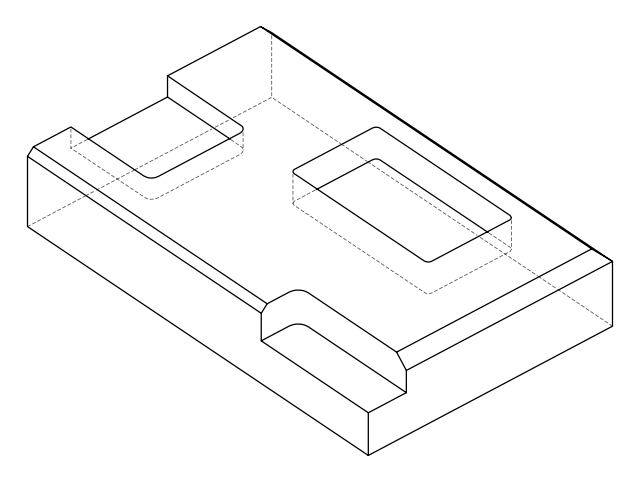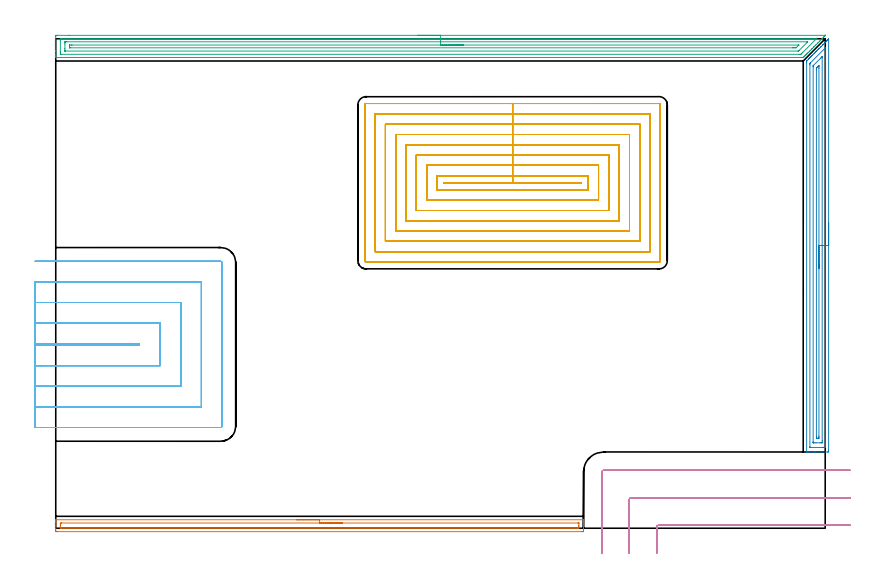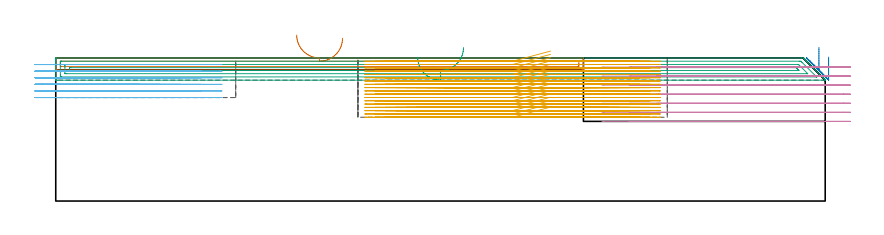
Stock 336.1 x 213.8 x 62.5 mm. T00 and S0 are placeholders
(PLAN: 6 operations, 3 tool changes, 124.7 min)
(1 AREA_MILL | FG_CHAMFER_SURFACE | UGT0205_001 | 3.87 min | 3167 mm3)
(2 AREA_MILL_1 | FG_CHAMFER_SURFACE_1 | UGT0205_001 | 5.82 min | 8582 mm3)
(3 AREA_MILL_2 | FG_CHAMFER_SURFACE_2 | UGT0205_001 | 10.81 min | 15515 mm3)
(4 MILL_CORNER_NOTCH_RECTANGULAR | CORNER_NOTCH_RECTANGULAR | UGT0201_008 | Follow Part, ap 4, ae 75% | 5.62 min | 96642 mm3)
(5 MILL_RECTANGULAR_POCKET | POCKET_RECTANGULAR_STRAIGHT | NXT0201_008 | Follow Part, ap 1.5, ae 75% | 84.83 min | 262876 mm3)
(6 MILL_SLOT | SLOT_PARTIAL_RECTANGULAR | NXT0201_011 | Follow Part, ap 3, ae 75% | 13.72 min | 114751 mm3)
(TOOL UGT0205_001 | Chamfer Mill 20 x 3 x 45 deg. | D20 FL50 Z2)
(TOOL UGT0201_008 | End Mill 16 mm | D16 FL32 Z4)
(TOOL NXT0201_008 | ENDMILL 6mm [2P460-0600-NA 1630] | D6 FL26 Z6)
(TOOL NXT0201_011 | ENDMILL 12mm [2P460-1200-NA 1630] | D12 FL38 Z6)
(OP 1 AREA_MILL)
G17 G21 G94 G90
T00 M6
G54
G17 G0 G90 X105.25 Y3.7 S1061 M3
G43 Z72.5 H0
G94 G1 X105.288 Z71.628 F250.
X105.402 Z70.763
X105.591 Z69.912
X105.853 Z69.08
X106.187 Z68.274
X106.59 Z67.5
X107.058 Z66.764
X107.59 Z66.072
X108.179 Z65.429
X108.822 Z64.839
X109.514 Z64.308
X110.25 Z63.84
X111.024 Z63.437
X111.83 Z63.103
X112.662 Z62.841
X113.514 Z62.652
X114.378 Z62.538
X115.25 Z62.5
X230.344
X230.49 Y3.698 Z62.488
X230.498 Y3.561 Z62.353
X230.5 Y3.417 Z62.216
Y3.031 Z61.83
Y2.417 Z61.212
Y0.354 Z59.151
Y-0.217 Z58.578
Y-0.81 Z57.986
X230.497 Y-1.095 Z57.7
X230.49 Y-1.491 Z57.305
X230.305 Y-1.496 Z57.301
X229.898 Y-1.5 Z57.3
X0.602
X0.195 Y-1.496 Z57.301
X0.01 Y-1.491 Z57.305
X0. Y-1.095 Z57.7
Y-0.81 Z57.986
Y-0.217 Z58.578
Y1.232 Z60.029
Y2.417 Z61.212
Y3.031 Z61.83
Y3.417 Z62.216
X0.002 Y3.56 Z62.353
X0.01 Y3.698 Z62.488
X0.156 Y3.7 Z62.5
X115.25
Y2.286 Z61.086
X228.114 Y2.285 Z61.085
X228.248
X228.463 Y2.28 Z61.08
X228.484 Y2.279 Z61.079
X228.49 Y2.268 Z61.068
X228.496 Y2.24 Z61.04
X228.498 Y2.212 Z61.012
X228.5 Y1.159 Z59.959
X228.498 Y0.661 Z59.461
X228.495 Y0.286 Z59.086
X228.483 Y-0.079 Z58.721
X228.114 Y-0.084 Z58.716
X227.979 Y-0.085 Z58.715
X2.386
X2.252
X2.037 Y-0.08 Z58.72
X2.016 Y-0.079 Z58.721
X2.01 Y-0.068 Z58.732
X2.004 Y-0.04 Z58.76
X2.002 Y-0.013 Z58.787
X2. Y1.041 Z59.841
X2.002 Y1.539 Z60.339
X2.005 Y1.914 Z60.714
X2.017 Y2.279 Z61.079
X2.386 Y2.284 Z61.084
X2.521 Y2.285 Z61.085
X115.25 Y2.286 Z61.086
X116.122 Z61.124
X116.986 Z61.238
X117.838 Z61.426
X118.67 Z61.689
X119.476 Z62.023
X120.25 Z62.425
X120.986 Z62.894
X121.678 Z63.425
X122.321 Z64.015
X122.91 Z64.658
X123.442 Z65.35
X123.91 Z66.086
X124.313 Z66.86
X124.647 Z67.665
X124.909 Z68.498
X125.098 Z69.349
X125.212 Z70.214
X125.25 Z71.086
G0 Z72.5
M5
M2
(OP 2 AREA_MILL_1)
G17 G21 G94 G90
T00 M6
G54
G17 G0 G90 X337.6 Y133.5 S1061 M3
G43 Z72.5 H0
Z62.9
G94 G1 Y133.462 Z62.028 F250.
Y133.348 Z61.164
Y133.159 Z60.312
Y132.897 Z59.48
Y132.563 Z58.674
Y132.16 Z57.9
Y131.692 Z57.164
Y131.16 Z56.472
Y130.571 Z55.829
Y129.928 Z55.24
Y129.236 Z54.708
Y128.5 Z54.24
Y127.726 Z53.837
Y126.92 Z53.503
Y126.088 Z53.241
Y125.236 Z53.052
Y124.372 Z52.938
Y123.5 Z52.9
X337.599 Y33.894 Z52.901
X337.596 Y33.483 Z52.902
X337.592 Y33.31 Z52.905
X337.192 Y33.3 Z53.305
X331.922 Z58.573
X331.334 Z59.163
X331.043 Z59.453
X329.287 Z61.208
X328.704 Z61.795
X328.27 Z62.228
X328.133 Y33.302 Z62.359
X328.002 Y33.31 Z62.489
X328. Y33.448 Z62.5
Y203.299
X328.006 Y204.102 Z62.492
X328.091 Y204.19 Z62.407
X328.847 Y204.949 Z61.649
X328.981 Y205.082 Z61.517
X329.151 Y205.252 Z61.347
X329.287 Y205.389 Z61.209
X329.427 Y205.528 Z61.071
X329.583 Y205.684 Z60.914
X329.726 Y205.828 Z60.77
X329.872 Y205.974 Z60.625
X330.016 Y206.117 Z60.482
X330.165 Y206.267 Z60.33
X330.318 Y206.419 Z60.18
X330.449 Y206.55 Z60.049
X330.604 Y206.707 Z59.891
X331.102 Y207.202 Z59.398
X331.359 Y207.46 Z59.14
X331.482 Y207.584 Z59.014
X331.831 Y207.931 Z58.669
X332.021 Y208.121 Z58.479
X332.25 Y208.351 Z58.248
X332.361 Y208.463 Z58.135
X332.8 Y208.9 Z57.699
X333.239 Y209.341 Z57.257
X333.439 Y209.54 Z57.059
X333.512 Y209.613 Z56.987
X334.118 Y210.219 Z56.379
X334.353 Y210.453 Z56.147
X334.996 Y211.098 Z55.5
X335.194 Y211.294 Z55.306
X335.223 Y211.323 Z55.277
X335.874 Y211.976 Z54.622
X336.035 Y212.135 Z54.465
X336.115 Y212.215 Z54.385
X336.753 Y212.854 Z53.745
X336.876 Y212.976 Z53.624
X337.006 Y213.106 Z53.493
X337.192 Y213.293 Z53.306
X337.302 Y213.404 Z53.195
X337.536 Y213.637 Z52.963
X337.595 Y213.683 Z52.904
X337.597 Y213.677 Z52.903
X337.6 Y213.48 Z52.9
Y123.5
X336.186 Z54.314
Y36.568
X336.184 Y35.808 Z54.316
X336.182 Y35.677 Z54.318
X336.171 Y35.31 Z54.329
X335.804 Y35.302 Z54.696
X335.435 Y35.301 Z55.065
X334.928 Y35.3 Z55.572
X329.488 Y35.301 Z61.012
X329.462 Y35.302 Z61.038
X329.435 Y35.306 Z61.065
X329.421 Y35.312 Z61.079
X329.419 Y35.331 Z61.081
X329.415 Y35.546 Z61.085
Y202.407
X329.417 Y202.788 Z61.083
X329.421 Y202.978 Z61.079
X329.426 Y203.064 Z61.074
X329.47 Y203.112 Z61.03
X329.649 Y203.299 Z60.851
X335.978 Y209.628 Z54.522
X336.105 Y209.752 Z54.395
X336.172 Y209.813 Z54.328
X336.179 Y209.818 Z54.321
X336.181 Y209.778 Z54.319
X336.185 Y209.67 Z54.315
X336.186 Y204.01 Z54.314
Y123.5
X334.772 Z55.728
X334.771 Y38.134 Z55.729
X334.767 Y37.46 Z55.733
X334.765 Y37.352 Z55.735
X334.761 Y37.309 Z55.739
X334.71 Y37.304 Z55.79
X334.557 Y37.302 Z55.943
X333.836 Y37.3 Z56.664
X332.079 Z58.421
X331.201 Z59.299
X331.043 Y37.303 Z59.457
X330.886 Y37.307 Z59.614
X330.845 Y37.31 Z59.655
X330.835 Y37.332 Z59.665
X330.832 Y37.388 Z59.668
X330.83 Y37.46 Z59.67
X330.829 Y37.678 Z59.671
Y201.515
X330.83 Y201.732 Z59.67
X330.833 Y201.951 Z59.667
X330.835 Y202.01 Z59.665
X330.852 Y202.041 Z59.648
X330.902 Y202.095 Z59.598
X331.043 Y202.243 Z59.457
X334.222 Y205.422 Z56.278
X334.557 Y205.752 Z55.943
X334.67 Y205.859 Z55.83
X334.765 Y205.943 Z55.735
X334.77 Y205.842 Z55.73
X334.771 Y205.822 Z55.729
X334.772 Y123.5 Z55.728
X333.357 Z57.143
Y40.135
X333.356 Y39.571 Z57.144
X333.353 Y39.381 Z57.147
X333.351 Y39.32 Z57.149
X333.313 Y39.31 Z57.187
X333.211 Y39.306 Z57.289
X332.8 Y39.3 Z57.7
X332.744 Z57.756
X332.385 Y39.303 Z58.115
X332.296 Y39.306 Z58.204
X332.256 Y39.31 Z58.244
X332.25 Y39.335 Z58.25
X332.247 Y39.418 Z58.253
X332.243 Y39.808 Z58.257
Y200.298
X332.244 Y200.624 Z58.256
X332.248 Y200.906 Z58.252
X332.25 Y200.973 Z58.25
X332.278 Y201.018 Z58.222
X332.344 Y201.087 Z58.156
X332.764 Y201.515 Z57.736
X332.8 Y201.551 Z57.7
X333.226 Y201.975 Z57.274
X333.28 Y202.025 Z57.22
X333.35 Y202.087 Z57.15
X333.353 Y201.994 Z57.147
X333.356 Y201.842 Z57.144
X333.357 Y201.515 Z57.143
Y200.95
Y123.5
Y122.628 Z57.181
Y121.764 Z57.295
Y120.912 Z57.483
Y120.08 Z57.746
Y119.274 Z58.08
Y118.5 Z58.482
Y117.764 Z58.951
Y117.072 Z59.482
Y116.429 Z60.072
Y115.84 Z60.715
Y115.308 Z61.407
Y114.84 Z62.143
Y114.437 Z62.916
Y114.103 Z63.722
Y113.841 Z64.554
Y113.652 Z65.406
Y113.538 Z66.271
Y113.5 Z67.143
G0 Z72.5
M5
M2
(OP 3 AREA_MILL_2)
G17 G21 G94 G90
T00 M6
G54
G17 G0 G90 X158.097 Y215.3 S1061 M3
G43 Z72.5 H0
Z62.8
G94 G1 X158.135 Z61.929 F250.
X158.249 Z61.064
X158.437 Z60.212
X158.7 Z59.38
X159.034 Z58.574
X159.436 Z57.8
X159.905 Z57.064
X160.436 Z56.372
X161.026 Z55.729
X161.669 Z55.14
X162.361 Z54.609
X163.097 Z54.14
X163.871 Z53.737
X164.677 Z53.403
X165.509 Z53.141
X166.36 Z52.952
X167.225 Z52.838
X168.097 Z52.8
X336.052 Y215.299
X336.173 Y215.298
X336.19 Y215.296
X336.191 Y215.295
X336.173 Y215.276 Z52.821
X336.131 Y215.234 Z52.864
X335.755 Y214.855 Z53.242
X335.577 Y214.677 Z53.422
X335.415 Y214.515 Z53.585
X335.316 Y214.414 Z53.683
X335.279 Y214.379 Z53.72
X334.875 Y213.974 Z54.124
X334.684 Y213.784 Z54.316
X334.569 Y213.668 Z54.431
X334.435 Y213.533 Z54.564
X334.386 Y213.485 Z54.613
X333.722 Y212.822 Z55.278
X333.554 Y212.652 Z55.444
X332.876 Y211.976 Z56.124
X332.673 Y211.771 Z56.325
X332.03 Y211.13 Z56.97
X331.792 Y210.89 Z57.206
X331.184 Y210.284 Z57.816
X331.111 Y210.21 Z57.889
X330.911 Y210.009 Z58.087
X330.338 Y209.438 Z58.662
X330.218 Y209.317 Z58.782
X330.03 Y209.128 Z58.968
X329.492 Y208.591 Z59.508
X329.149 Y208.248 Z59.849
X328.645 Y207.745 Z60.355
X328.431 Y207.53 Z60.568
X328.269 Y207.367 Z60.728
X328.109 Y207.207 Z60.89
X327.985 Y207.083 Z61.014
X327.829 Y206.926 Z61.169
X327.674 Y206.773 Z61.325
X327.538 Y206.637 Z61.461
X327.388 Y206.486 Z61.61
X327.24 Y206.338 Z61.759
X327.091 Y206.19 Z61.908
X326.947 Y206.045 Z62.051
X326.798 Y205.896 Z62.201
X326.645 Y205.744 Z62.354
X326.505 Y205.604 Z62.49
X326.473 Y205.602 Z62.492
X325.752 Y205.6 Z62.5
X0.167
X0.006 Y205.601 Z62.49
X0.005 Y205.602 Z62.489
X0. Y205.937 Z62.163
Y206.256 Z61.843
Y206.926 Z61.169
Y208.142 Z59.955
Y208.688 Z59.406
Y214.855 Z53.242
X0.003 Y215.131 Z52.967
X0.01 Y215.292 Z52.806
X0.173 Y215.299 Z52.799
X0.616 Y215.3 Z52.8
X5.85
X168.097
Y213.885 Z54.215
X332.094
X332.274 Y213.883 Z54.217
X332.317 Y213.88 Z54.22
X332.32 Y213.879 Z54.221
Y213.875 Z54.225
X332.304 Y213.856 Z54.244
X332.215 Y213.765 Z54.335
X332.102 Y213.651 Z54.449
X326.006 Y207.556 Z60.544
X325.752 Y207.303 Z60.797
X325.558 Y207.117 Z60.983
X325.456 Y207.021 Z61.079
X324.769 Y207.014 Z61.086
X2.403 Y207.015 Z61.085
X2.312 Y207.016 Z61.084
X2.037 Y207.021 Z61.079
X2.01 Y207.111 Z60.989
X2.004 Y207.32 Z60.78
X2.001 Y207.807 Z60.293
X2. Y208.204 Z59.896
X2.001 Y213.093 Z55.007
X2.003 Y213.487 Z54.613
X2.011 Y213.879 Z54.221
X2.403 Y213.884 Z54.216
X2.493 Y213.885 Z54.215
X168.097
Y212.471 Z55.629
X328.169 Y212.47 Z55.63
X328.265 Y212.469 Z55.631
X328.431 Y212.464 Z55.636
X328.453 Y212.462 Z55.638
X328.443 Y212.448 Z55.652
X328.431 Y212.432 Z55.668
X324.688 Y208.688 Z59.412
X324.444 Y208.453 Z59.647
X324.425 Y208.437 Z59.663
X324.385 Y208.433 Z59.667
X324.316 Y208.43 Z59.67
X324.228 Y208.429 Z59.671
X4.189
X4.102 Y208.43 Z59.67
X4.032 Y208.433 Z59.667
X4.017 Y208.435 Z59.665
X4.01 Y208.45 Z59.65
X4.006 Y208.502 Z59.598
X4.002 Y208.688 Z59.412
X4. Y208.874 Z59.226
Y209.569 Z58.531
Y211.518 Z56.582
X4.002 Y212.212 Z55.888
X4.004 Y212.395 Z55.705
X4.009 Y212.455 Z55.645
X4.059 Y212.465 Z55.635
X4.189 Y212.466 Z55.634
X4.82 Y212.471 Z55.629
X168.097
Y211.057 Z57.043
X324.465 Y211.056 Z57.044
X324.521 Y211.055 Z57.045
X324.571 Y211.052 Z57.048
X324.589 Y211.049 Z57.051
X324.58 Y211.038 Z57.062
X324.493 Y210.944 Z57.156
X324.427 Y210.876 Z57.224
X324.002 Y210.45 Z57.65
X323.965 Y210.414 Z57.686
X323.534 Y209.994 Z58.106
X323.375 Y209.85 Z58.25
X323.072 Y209.846 Z58.254
X322.793 Y209.844 Z58.256
X322.179 Y209.843 Z58.257
X321.901
X6.591
X6.131 Y209.845 Z58.255
X6.027 Y209.848 Z58.252
X6.011 Y209.849 Z58.251
X6.008 Y209.867 Z58.233
X6.004 Y209.917 Z58.183
X6.001 Y210.019 Z58.081
X6. Y210.426 Z57.674
Y210.45 Z57.65
X6.003 Y210.878 Z57.222
X6.006 Y210.985 Z57.115
X6.01 Y211.037 Z57.063
X6.019 Y211.051 Z57.049
X6.049 Y211.052 Z57.048
X6.255 Y211.055 Z57.045
X6.869 Y211.057 Z57.043
X7.146
X168.097
X168.968 Z57.081
X169.833 Z57.195
X170.685 Z57.384
X171.517 Z57.646
X172.323 Z57.98
X173.097 Z58.383
X173.832 Z58.851
X174.525 Z59.383
X175.168 Z59.972
X175.757 Z60.615
X176.288 Z61.307
X176.757 Z62.043
X177.16 Z62.817
X177.494 Z63.623
X177.756 Z64.455
X177.945 Z65.306
X178.059 Z66.171
X178.097 Z67.043
G0 Z72.5
M5
M2
(OP 4 MILL_CORNER_NOTCH_RECTANGULAR)
G17 G21 G94 G90
T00 M6
G54
G17 G0 G90 X347.1 Y1.3 S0 M3
G43 Z72.5 H0
Z58.543
G94 G1 X344.1 F250.
X263.296 F500.
G3 X262.5 Y0.504 R0.8
G1 Y-8.
Y-11. F250.
G0 Z72.5
X347.1 Y13.3
Z58.543
G1 X344.1
X251.296 F500.
G3 X250.5 Y12.504 R0.8
G1 Y-8.
Y-11. F250.
G0 Z72.5
X347.1 Y25.3
Z58.543
G1 X344.1
X239.4 F500.
G3 X238.5 Y24.4 R0.9
G1 Y-8.
Y-11. F250.
G0 Z72.5
X347.1 Y1.3
Z54.586
G1 X344.1
X263.296 F500.
G3 X262.5 Y0.504 R0.8
G1 Y-8.
Y-11. F250.
G0 Z72.5
X347.1 Y13.3
Z54.586
G1 X344.1
X251.296 F500.
G3 X250.5 Y12.504 R0.8
G1 Y-8.
Y-11. F250.
G0 Z72.5
X347.1 Y25.3
Z54.586
G1 X344.1
X239.4 F500.
G3 X238.5 Y24.4 R0.9
G1 Y-8.
Y-11. F250.
G0 Z72.5
X347.1 Y1.3
Z50.629
G1 X344.1
X263.296 F500.
G3 X262.5 Y0.504 R0.8
G1 Y-8.
Y-11. F250.
G0 Z72.5
X347.1 Y13.3
Z50.629
G1 X344.1
X251.296 F500.
G3 X250.5 Y12.504 R0.8
G1 Y-8.
Y-11. F250.
G0 Z72.5
X347.1 Y25.3
Z50.629
G1 X344.1
X239.4 F500.
G3 X238.5 Y24.4 R0.9
G1 Y-8.
Y-11. F250.
G0 Z72.5
X347.1 Y1.3
Z46.671
G1 X344.1
X263.296 F500.
G3 X262.5 Y0.504 R0.8
G1 Y-8.
Y-11. F250.
G0 Z72.5
X347.1 Y13.3
Z46.671
G1 X344.1
X251.296 F500.
G3 X250.5 Y12.504 R0.8
G1 Y-8.
Y-11. F250.
G0 Z72.5
X347.1 Y25.3
Z46.671
G1 X344.1
X239.4 F500.
G3 X238.5 Y24.4 R0.9
G1 Y-8.
Y-11. F250.
G0 Z72.5
X347.1 Y1.3
Z42.714
G1 X344.1
X263.296 F500.
G3 X262.5 Y0.504 R0.8
G1 Y-8.
Y-11. F250.
G0 Z72.5
X347.1 Y13.3
Z42.714
G1 X344.1
X251.296 F500.
G3 X250.5 Y12.504 R0.8
G1 Y-8.
Y-11. F250.
G0 Z72.5
X347.1 Y25.3
Z42.714
G1 X344.1
X239.4 F500.
G3 X238.5 Y24.4 R0.9
G1 Y-8.
Y-11. F250.
G0 Z72.5
X347.1 Y1.3
Z38.757
G1 X344.1
X263.296 F500.
G3 X262.5 Y0.504 R0.8
G1 Y-8.
Y-11. F250.
G0 Z72.5
X347.1 Y13.3
Z38.757
G1 X344.1
X251.296 F500.
G3 X250.5 Y12.504 R0.8
G1 Y-8.
Y-11. F250.
G0 Z72.5
X347.1 Y25.3
Z38.757
G1 X344.1
X239.4 F500.
G3 X238.5 Y24.4 R0.9
G1 Y-8.
Y-11. F250.
G0 Z72.5
X347.1 Y1.3
Z34.8
G1 X344.1
X263.296 F500.
G3 X262.5 Y0.504 R0.8
G1 Y-8.
Y-11. F250.
G0 Z72.5
X347.1 Y13.3
Z34.8
G1 X344.1
X251.296 F500.
G3 X250.5 Y12.504 R0.8
G1 Y-8.
Y-11. F250.
G0 Z72.5
X347.1 Y25.3
Z34.8
G1 X344.1
X239.4 F500.
G3 X238.5 Y24.4 R0.9
G1 Y-8.
Y-11. F250.
G0 Z72.5
M5
M2
(OP 5 MILL_RECTANGULAR_POCKET)
G17 G21 G94 G90
T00 M6
G54
G17 G0 G90 X216.116 Y151. S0 M3
G43 Z72.5 H1
Z65.5
G94 G1 X199.55 Z61.061 F250.
X169.5 F500.
Y150.8
X229.6
Y151.
X199.55
Y154.
X166.5
Y147.8
X232.6
Y154.
X199.55
Y158.5
X162.
Y143.3
X237.1
Y158.5
X199.55
Y163.
X157.5
Y138.8
X241.6
Y163.
X199.55
Y167.5
X153.
Y134.3
X246.1
Y167.5
X199.55
Y172.
X148.5
Y129.8
X250.6
Y172.
X199.55
Y176.5
X144.
Y125.3
X255.1
Y176.5
X199.55
Y181.
X139.5
Y120.8
X259.6
Y181.
X199.55
Y185.5
X135.5
G3 X135. Y185. R0.5
G1 Y116.8
G3 X135.5 Y116.3 R0.5
G1 X263.6
G3 X264.1 Y116.8 R0.5
G1 Y185.
G3 X263.6 Y185.5 R0.5
G1 X199.55
X198.55
G0 X216.116 Y151. Z64.061
G1 X199.55 Z59.622 F250.
X169.5 F500.
Y150.8
X229.6
Y151.
X199.55
Y154.
X166.5
Y147.8
X232.6
Y154.
X199.55
Y158.5
X162.
Y143.3
X237.1
Y158.5
X199.55
Y163.
X157.5
Y138.8
X241.6
Y163.
X199.55
Y167.5
X153.
Y134.3
X246.1
Y167.5
X199.55
Y172.
X148.5
Y129.8
X250.6
Y172.
X199.55
Y176.5
X144.
Y125.3
X255.1
Y176.5
X199.55
Y181.
X139.5
Y120.8
X259.6
Y181.
X199.55
Y185.5
X135.5
G3 X135. Y185. R0.5
G1 Y116.8
G3 X135.5 Y116.3 R0.5
G1 X263.6
G3 X264.1 Y116.8 R0.5
G1 Y185.
G3 X263.6 Y185.5 R0.5
G1 X199.55
X198.55
G0 X216.116 Y151. Z62.622
G1 X199.55 Z58.183 F250.
X169.5 F500.
Y150.8
X229.6
Y151.
X199.55
Y154.
X166.5
Y147.8
X232.6
Y154.
X199.55
Y158.5
X162.
Y143.3
X237.1
Y158.5
X199.55
Y163.
X157.5
Y138.8
X241.6
Y163.
X199.55
Y167.5
X153.
Y134.3
X246.1
Y167.5
X199.55
Y172.
X148.5
Y129.8
X250.6
Y172.
X199.55
Y176.5
X144.
Y125.3
X255.1
Y176.5
X199.55
Y181.
X139.5
Y120.8
X259.6
Y181.
X199.55
Y185.5
X135.5
G3 X135. Y185. R0.5
G1 Y116.8
G3 X135.5 Y116.3 R0.5
G1 X263.6
G3 X264.1 Y116.8 R0.5
G1 Y185.
G3 X263.6 Y185.5 R0.5
G1 X199.55
X198.55
G0 X216.116 Y151. Z61.183
G1 X199.55 Z56.744 F250.
X169.5 F500.
Y150.8
X229.6
Y151.
X199.55
Y154.
X166.5
Y147.8
X232.6
Y154.
X199.55
Y158.5
X162.
Y143.3
X237.1
Y158.5
X199.55
Y163.
X157.5
Y138.8
X241.6
Y163.
X199.55
Y167.5
X153.
Y134.3
X246.1
Y167.5
X199.55
Y172.
X148.5
Y129.8
X250.6
Y172.
X199.55
Y176.5
X144.
Y125.3
X255.1
Y176.5
X199.55
Y181.
X139.5
Y120.8
X259.6
Y181.
X199.55
Y185.5
X135.5
G3 X135. Y185. R0.5
G1 Y116.8
G3 X135.5 Y116.3 R0.5
G1 X263.6
G3 X264.1 Y116.8 R0.5
G1 Y185.
G3 X263.6 Y185.5 R0.5
G1 X199.55
X198.55
G0 X216.116 Y151. Z59.744
G1 X199.55 Z55.305 F250.
X169.5 F500.
Y150.8
X229.6
Y151.
X199.55
Y154.
X166.5
Y147.8
X232.6
Y154.
X199.55
Y158.5
X162.
Y143.3
X237.1
Y158.5
X199.55
Y163.
X157.5
Y138.8
X241.6
Y163.
X199.55
Y167.5
X153.
Y134.3
X246.1
Y167.5
X199.55
Y172.
X148.5
Y129.8
X250.6
Y172.
X199.55
Y176.5
X144.
Y125.3
X255.1
Y176.5
X199.55
Y181.
X139.5
Y120.8
X259.6
Y181.
X199.55
Y185.5
X135.5
G3 X135. Y185. R0.5
G1 Y116.8
G3 X135.5 Y116.3 R0.5
G1 X263.6
G3 X264.1 Y116.8 R0.5
G1 Y185.
G3 X263.6 Y185.5 R0.5
G1 X199.55
X198.55
G0 X216.116 Y151. Z58.305
G1 X199.55 Z53.867 F250.
X169.5 F500.
Y150.8
X229.6
Y151.
X199.55
Y154.
X166.5
Y147.8
X232.6
Y154.
X199.55
Y158.5
X162.
Y143.3
X237.1
Y158.5
X199.55
Y163.
X157.5
Y138.8
X241.6
Y163.
X199.55
Y167.5
X153.
Y134.3
X246.1
Y167.5
X199.55
Y172.
X148.5
Y129.8
X250.6
Y172.
X199.55
Y176.5
X144.
Y125.3
X255.1
Y176.5
X199.55
Y181.
X139.5
Y120.8
X259.6
Y181.
X199.55
Y185.5
X135.5
G3 X135. Y185. R0.5
G1 Y116.8
G3 X135.5 Y116.3 R0.5
G1 X263.6
G3 X264.1 Y116.8 R0.5
G1 Y185.
G3 X263.6 Y185.5 R0.5
G1 X199.55
X198.55
G0 X216.116 Y151. Z56.867
G1 X199.55 Z52.428 F250.
X169.5 F500.
Y150.8
X229.6
Y151.
X199.55
Y154.
X166.5
Y147.8
X232.6
Y154.
X199.55
Y158.5
X162.
Y143.3
X237.1
Y158.5
X199.55
Y163.
X157.5
Y138.8
X241.6
Y163.
X199.55
Y167.5
X153.
Y134.3
X246.1
Y167.5
X199.55
Y172.
X148.5
Y129.8
X250.6
Y172.
X199.55
Y176.5
X144.
Y125.3
X255.1
Y176.5
X199.55
Y181.
X139.5
Y120.8
X259.6
Y181.
X199.55
Y185.5
X135.5
G3 X135. Y185. R0.5
G1 Y116.8
G3 X135.5 Y116.3 R0.5
G1 X263.6
G3 X264.1 Y116.8 R0.5
G1 Y185.
G3 X263.6 Y185.5 R0.5
G1 X199.55
X198.55
G0 X216.116 Y151. Z55.428
G1 X199.55 Z50.989 F250.
X169.5 F500.
Y150.8
X229.6
Y151.
X199.55
Y154.
X166.5
Y147.8
X232.6
Y154.
X199.55
Y158.5
X162.
Y143.3
X237.1
Y158.5
X199.55
Y163.
X157.5
Y138.8
X241.6
Y163.
X199.55
Y167.5
X153.
Y134.3
X246.1
Y167.5
X199.55
Y172.
X148.5
Y129.8
X250.6
Y172.
X199.55
Y176.5
X144.
Y125.3
X255.1
Y176.5
X199.55
Y181.
X139.5
Y120.8
X259.6
Y181.
X199.55
Y185.5
X135.5
G3 X135. Y185. R0.5
G1 Y116.8
G3 X135.5 Y116.3 R0.5
G1 X263.6
G3 X264.1 Y116.8 R0.5
G1 Y185.
G3 X263.6 Y185.5 R0.5
G1 X199.55
X198.55
G0 X216.116 Y151. Z53.989
G1 X199.55 Z49.55 F250.
X169.5 F500.
Y150.8
X229.6
Y151.
X199.55
Y154.
X166.5
Y147.8
X232.6
Y154.
X199.55
Y158.5
X162.
Y143.3
X237.1
Y158.5
X199.55
Y163.
X157.5
Y138.8
X241.6
Y163.
X199.55
Y167.5
X153.
Y134.3
X246.1
Y167.5
X199.55
Y172.
X148.5
Y129.8
X250.6
Y172.
X199.55
Y176.5
X144.
Y125.3
X255.1
Y176.5
X199.55
Y181.
X139.5
Y120.8
X259.6
Y181.
X199.55
Y185.5
X135.5
G3 X135. Y185. R0.5
G1 Y116.8
G3 X135.5 Y116.3 R0.5
G1 X263.6
G3 X264.1 Y116.8 R0.5
G1 Y185.
G3 X263.6 Y185.5 R0.5
G1 X199.55
X198.55
G0 X216.116 Y151. Z52.55
G1 X199.55 Z48.111 F250.
X169.5 F500.
Y150.8
X229.6
Y151.
X199.55
Y154.
X166.5
Y147.8
X232.6
Y154.
X199.55
Y158.5
X162.
Y143.3
X237.1
Y158.5
X199.55
Y163.
X157.5
Y138.8
X241.6
Y163.
X199.55
Y167.5
X153.
Y134.3
X246.1
Y167.5
X199.55
Y172.
X148.5
Y129.8
X250.6
Y172.
X199.55
Y176.5
X144.
Y125.3
X255.1
Y176.5
X199.55
Y181.
X139.5
Y120.8
X259.6
Y181.
X199.55
Y185.5
X135.5
G3 X135. Y185. R0.5
G1 Y116.8
G3 X135.5 Y116.3 R0.5
G1 X263.6
G3 X264.1 Y116.8 R0.5
G1 Y185.
G3 X263.6 Y185.5 R0.5
G1 X199.55
X198.55
G0 X216.116 Y151. Z51.111
G1 X199.55 Z46.672 F250.
X169.5 F500.
Y150.8
X229.6
Y151.
X199.55
Y154.
X166.5
Y147.8
X232.6
Y154.
X199.55
Y158.5
X162.
Y143.3
X237.1
Y158.5
X199.55
Y163.
X157.5
Y138.8
X241.6
Y163.
X199.55
Y167.5
X153.
Y134.3
X246.1
Y167.5
X199.55
Y172.
X148.5
Y129.8
X250.6
Y172.
X199.55
Y176.5
X144.
Y125.3
X255.1
Y176.5
X199.55
Y181.
X139.5
Y120.8
X259.6
Y181.
X199.55
Y185.5
X135.5
G3 X135. Y185. R0.5
G1 Y116.8
G3 X135.5 Y116.3 R0.5
G1 X263.6
G3 X264.1 Y116.8 R0.5
G1 Y185.
G3 X263.6 Y185.5 R0.5
G1 X199.55
X198.55
G0 X216.116 Y151. Z49.672
G1 X199.55 Z45.233 F250.
X169.5 F500.
Y150.8
X229.6
Y151.
X199.55
Y154.
X166.5
Y147.8
X232.6
Y154.
X199.55
Y158.5
X162.
Y143.3
X237.1
Y158.5
X199.55
Y163.
X157.5
Y138.8
X241.6
Y163.
X199.55
Y167.5
X153.
Y134.3
X246.1
Y167.5
X199.55
Y172.
X148.5
Y129.8
X250.6
Y172.
X199.55
Y176.5
X144.
Y125.3
X255.1
Y176.5
X199.55
Y181.
X139.5
Y120.8
X259.6
Y181.
X199.55
Y185.5
X135.5
G3 X135. Y185. R0.5
G1 Y116.8
G3 X135.5 Y116.3 R0.5
G1 X263.6
G3 X264.1 Y116.8 R0.5
G1 Y185.
G3 X263.6 Y185.5 R0.5
G1 X199.55
X198.55
G0 X216.116 Y151. Z48.233
G1 X199.55 Z43.794 F250.
X169.5 F500.
Y150.8
X229.6
Y151.
X199.55
Y154.
X166.5
Y147.8
X232.6
Y154.
X199.55
Y158.5
X162.
Y143.3
X237.1
Y158.5
X199.55
Y163.
X157.5
Y138.8
X241.6
Y163.
X199.55
Y167.5
X153.
Y134.3
X246.1
Y167.5
X199.55
Y172.
X148.5
Y129.8
X250.6
Y172.
X199.55
Y176.5
X144.
Y125.3
X255.1
Y176.5
X199.55
Y181.
X139.5
Y120.8
X259.6
Y181.
X199.55
Y185.5
X135.5
G3 X135. Y185. R0.5
G1 Y116.8
G3 X135.5 Y116.3 R0.5
G1 X263.6
G3 X264.1 Y116.8 R0.5
G1 Y185.
G3 X263.6 Y185.5 R0.5
G1 X199.55
X198.55
G0 X216.116 Y151. Z46.794
G1 X199.55 Z42.356 F250.
X169.5 F500.
Y150.8
X229.6
Y151.
X199.55
Y154.
X166.5
Y147.8
X232.6
Y154.
X199.55
Y158.5
X162.
Y143.3
X237.1
Y158.5
X199.55
Y163.
X157.5
Y138.8
X241.6
Y163.
X199.55
Y167.5
X153.
Y134.3
X246.1
Y167.5
X199.55
Y172.
X148.5
Y129.8
X250.6
Y172.
X199.55
Y176.5
X144.
Y125.3
X255.1
Y176.5
X199.55
Y181.
X139.5
Y120.8
X259.6
Y181.
X199.55
Y185.5
X135.5
G3 X135. Y185. R0.5
G1 Y116.8
G3 X135.5 Y116.3 R0.5
G1 X263.6
G3 X264.1 Y116.8 R0.5
G1 Y185.
G3 X263.6 Y185.5 R0.5
G1 X199.55
X198.55
G0 X216.116 Y151. Z45.356
G1 X199.55 Z40.917 F250.
X169.5 F500.
Y150.8
X229.6
Y151.
X199.55
Y154.
X166.5
Y147.8
X232.6
Y154.
X199.55
Y158.5
X162.
Y143.3
X237.1
Y158.5
X199.55
Y163.
X157.5
Y138.8
X241.6
Y163.
X199.55
Y167.5
X153.
Y134.3
X246.1
Y167.5
X199.55
Y172.
X148.5
Y129.8
X250.6
Y172.
X199.55
Y176.5
X144.
Y125.3
X255.1
Y176.5
X199.55
Y181.
X139.5
Y120.8
X259.6
Y181.
X199.55
Y185.5
X135.5
G3 X135. Y185. R0.5
G1 Y116.8
G3 X135.5 Y116.3 R0.5
G1 X263.6
G3 X264.1 Y116.8 R0.5
G1 Y185.
G3 X263.6 Y185.5 R0.5
G1 X199.55
X198.55
G0 X216.116 Y151. Z43.917
G1 X199.55 Z39.478 F250.
X169.5 F500.
Y150.8
X229.6
Y151.
X199.55
Y154.
X166.5
Y147.8
X232.6
Y154.
X199.55
Y158.5
X162.
Y143.3
X237.1
Y158.5
X199.55
Y163.
X157.5
Y138.8
X241.6
Y163.
X199.55
Y167.5
X153.
Y134.3
X246.1
Y167.5
X199.55
Y172.
X148.5
Y129.8
X250.6
Y172.
X199.55
Y176.5
X144.
Y125.3
X255.1
Y176.5
X199.55
Y181.
X139.5
Y120.8
X259.6
Y181.
X199.55
Y185.5
X135.5
G3 X135. Y185. R0.5
G1 Y116.8
G3 X135.5 Y116.3 R0.5
G1 X263.6
G3 X264.1 Y116.8 R0.5
G1 Y185.
G3 X263.6 Y185.5 R0.5
G1 X199.55
X198.55
G0 X216.116 Y151. Z42.478
G1 X199.55 Z38.039 F250.
X169.5 F500.
Y150.8
X229.6
Y151.
X199.55
Y154.
X166.5
Y147.8
X232.6
Y154.
X199.55
Y158.5
X162.
Y143.3
X237.1
Y158.5
X199.55
Y163.
X157.5
Y138.8
X241.6
Y163.
X199.55
Y167.5
X153.
Y134.3
X246.1
Y167.5
X199.55
Y172.
X148.5
Y129.8
X250.6
Y172.
X199.55
Y176.5
X144.
Y125.3
X255.1
Y176.5
X199.55
Y181.
X139.5
Y120.8
X259.6
Y181.
X199.55
Y185.5
X135.5
G3 X135. Y185. R0.5
G1 Y116.8
G3 X135.5 Y116.3 R0.5
G1 X263.6
G3 X264.1 Y116.8 R0.5
G1 Y185.
G3 X263.6 Y185.5 R0.5
G1 X199.55
X198.55
G0 X216.116 Y151. Z41.039
G1 X199.55 Z36.6 F250.
X169.5 F500.
Y150.8
X229.6
Y151.
X199.55
Y154.
X166.5
Y147.8
X232.6
Y154.
X199.55
Y158.5
X162.
Y143.3
X237.1
Y158.5
X199.55
Y163.
X157.5
Y138.8
X241.6
Y163.
X199.55
Y167.5
X153.
Y134.3
X246.1
Y167.5
X199.55
Y172.
X148.5
Y129.8
X250.6
Y172.
X199.55
Y176.5
X144.
Y125.3
X255.1
Y176.5
X199.55
Y181.
X139.5
Y120.8
X259.6
Y181.
X199.55
Y185.5
X135.5
G3 X135. Y185. R0.5
G1 Y116.8
G3 X135.5 Y116.3 R0.5
G1 X263.6
G3 X264.1 Y116.8 R0.5
G1 Y185.
G3 X263.6 Y185.5 R0.5
G1 X199.55
X198.55
G0 Z72.5
M5
M2
(OP 6 MILL_SLOT)
G17 G21 G94 G90
T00 M6
G54
G17 G0 G90 X-9. Y80. S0 M3
G43 Z72.5 H1
Z59.617
G94 G1 X-6. F250.
X36.6 F500.
Y80.6
X-6.
X-9. F250.
Y71.
X-6.
X45.6 F500.
Y89.6
X-6.
X-9. F250.
Y62.
X-6.
X54.6 F500.
Y98.6
X-6.
X-9. F250.
Y53.
X-6.
X63.6 F500.
Y107.6
X-6.
X-9. F250.
Y44.
X-6.
X72. F500.
G3 X72.6 Y44.6 R0.6
G1 Y116.
G3 X72. Y116.6 R0.6
G1 X-6.
X-9. F250.
G0 Y80. Z56.733
G1 X-6.
X36.6 F500.
Y80.6
X-6.
X-9. F250.
Y71.
X-6.
X45.6 F500.
Y89.6
X-6.
X-9. F250.
Y62.
X-6.
X54.6 F500.
Y98.6
X-6.
X-9. F250.
Y53.
X-6.
X63.6 F500.
Y107.6
X-6.
X-9. F250.
Y44.
X-6.
X72. F500.
G3 X72.6 Y44.6 R0.6
G1 Y116.
G3 X72. Y116.6 R0.6
G1 X-6.
X-9. F250.
G0 Y80. Z53.85
G1 X-6.
X36.6 F500.
Y80.6
X-6.
X-9. F250.
Y71.
X-6.
X45.6 F500.
Y89.6
X-6.
X-9. F250.
Y62.
X-6.
X54.6 F500.
Y98.6
X-6.
X-9. F250.
Y53.
X-6.
X63.6 F500.
Y107.6
X-6.
X-9. F250.
Y44.
X-6.
X72. F500.
G3 X72.6 Y44.6 R0.6
G1 Y116.
G3 X72. Y116.6 R0.6
G1 X-6.
X-9. F250.
G0 Y80. Z50.967
G1 X-6.
X36.6 F500.
Y80.6
X-6.
X-9. F250.
Y71.
X-6.
X45.6 F500.
Y89.6
X-6.
X-9. F250.
Y62.
X-6.
X54.6 F500.
Y98.6
X-6.
X-9. F250.
Y53.
X-6.
X63.6 F500.
Y107.6
X-6.
X-9. F250.
Y44.
X-6.
X72. F500.
G3 X72.6 Y44.6 R0.6
G1 Y116.
G3 X72. Y116.6 R0.6
G1 X-6.
X-9. F250.
G0 Y80. Z48.083
G1 X-6.
X36.6 F500.
Y80.6
X-6.
X-9. F250.
Y71.
X-6.
X45.6 F500.
Y89.6
X-6.
X-9. F250.
Y62.
X-6.
X54.6 F500.
Y98.6
X-6.
X-9. F250.
Y53.
X-6.
X63.6 F500.
Y107.6
X-6.
X-9. F250.
Y44.
X-6.
X72. F500.
G3 X72.6 Y44.6 R0.6
G1 Y116.
G3 X72. Y116.6 R0.6
G1 X-6.
X-9. F250.
G0 Y80. Z45.2
G1 X-6.
X36.6 F500.
Y80.6
X-6.
X-9. F250.
Y71.
X-6.
X45.6 F500.
Y89.6
X-6.
X-9. F250.
Y62.
X-6.
X54.6 F500.
Y98.6
X-6.
X-9. F250.
Y53.
X-6.
X63.6 F500.
Y107.6
X-6.
X-9. F250.
Y44.
X-6.
X72. F500.
G3 X72.6 Y44.6 R0.6
G1 Y116.
G3 X72. Y116.6 R0.6
G1 X-6.
X-9. F250.
G0 Z72.5
M5
M2
